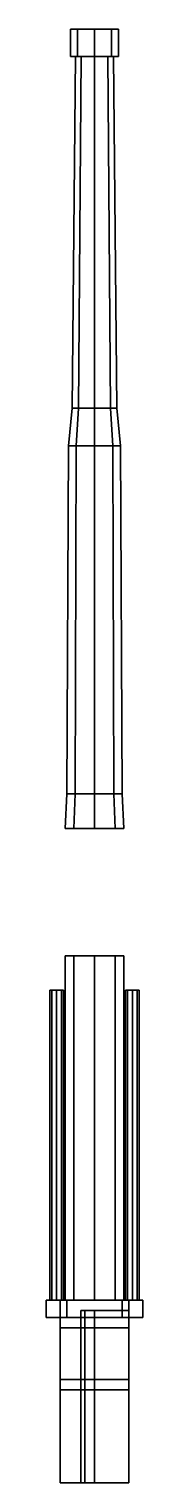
# Model space of a CAD drawing. Extents: x -0.14 to 0.14, y -0.89 to 3.33.
import ezdxf

# ---------------------------------------------------------------- set-up
doc = ezdxf.new("R2010")
doc.units = 0
doc.layers.add('GUN', color=1, linetype='CONTINUOUS')

msp = doc.modelspace()

# ---------------------------------------------------------------- linework, layer by layer
at = {"layer": 'GUN'}
for points in [[(-0.0495, 3.33, 0.0495), (-0.07, 3.33), (-0.07, 3.25), (-0.0495, 3.25, 0.0495)], [(-0.07, 3.33), (-0.0495, 3.33, -0.0495), (-0.0495, 3.25, -0.0495), (-0.07, 3.25)], [(0.0495, 3.33, 0.0495), (-0.07, 3.33), (-0.0495, 3.33, 0.0495), (0, 3.33, 0.07)], [(0.07, 3.33), (-0.0495, 3.33, -0.0495), (-0.07, 3.33), (0.0495, 3.33, 0.0495)], [(0, 3.33, 0.07), (-0.0495, 3.33, 0.0495), (-0.0495, 3.25, 0.0495), (0, 3.25, 0.07)], [(-0.0495, 3.33, -0.0495), (0, 3.33, -0.07), (0, 3.25, -0.07), (-0.0495, 3.25, -0.0495)], [(0.0495, 3.33, -0.0495), (0, 3.33, -0.07), (-0.0495, 3.33, -0.0495), (0.07, 3.33)], [(0.0495, 3.33, 0.0495), (0, 3.33, 0.07), (0, 3.25, 0.07), (0.0495, 3.25, 0.0495)], [(0, 3.33, -0.07), (0.0495, 3.33, -0.0495), (0.0495, 3.25, -0.0495), (0, 3.25, -0.07)], [(0.07, 3.33), (0.0495, 3.33, 0.0495), (0.0495, 3.25, 0.0495), (0.07, 3.25)], [(0.0495, 3.33, -0.0495), (0.07, 3.33), (0.07, 3.25), (0.0495, 3.25, -0.0495)], [(-0.0495, 3.25, 0.0495), (-0.07, 3.25), (-0.055, 3.25), (-0.0389, 3.25, 0.0389)], [(-0.07, 3.25), (-0.0495, 3.25, -0.0495), (-0.0389, 3.25, -0.0389), (-0.055, 3.25)], [(-0.0389, 3.25, 0.0389), (-0.055, 3.25), (-0.065, 2.23), (-0.046, 2.23, 0.046)], [(-0.055, 3.25), (-0.0389, 3.25, -0.0389), (-0.046, 2.23, -0.046), (-0.065, 2.23)], [(0, 3.25, 0.07), (-0.0495, 3.25, 0.0495), (-0.0389, 3.25, 0.0389), (0, 3.25, 0.055)], [(-0.0495, 3.25, -0.0495), (0, 3.25, -0.07), (0, 3.25, -0.055), (-0.0389, 3.25, -0.0389)], [(0, 3.25, 0.055), (-0.0389, 3.25, 0.0389), (-0.046, 2.23, 0.046), (0, 2.23, 0.065)], [(-0.0389, 3.25, -0.0389), (0, 3.25, -0.055), (0, 2.23, -0.065), (-0.046, 2.23, -0.046)], [(0.0389, 3.25, 0.0389), (0, 3.25, 0.055), (0, 2.23, 0.065), (0.046, 2.23, 0.046)], [(0, 3.25, -0.055), (0.0389, 3.25, -0.0389), (0.046, 2.23, -0.046), (0, 2.23, -0.065)], [(0, 3.25, -0.07), (0.0495, 3.25, -0.0495), (0.0389, 3.25, -0.0389), (0, 3.25, -0.055)], [(0.0495, 3.25, 0.0495), (0, 3.25, 0.07), (0, 3.25, 0.055), (0.0389, 3.25, 0.0389)], [(0.055, 3.25), (0.0389, 3.25, 0.0389), (0.046, 2.23, 0.046), (0.065, 2.23)], [(0.0389, 3.25, -0.0389), (0.055, 3.25), (0.065, 2.23), (0.046, 2.23, -0.046)], [(0.0495, 3.25, -0.0495), (0.07, 3.25), (0.055, 3.25), (0.0389, 3.25, -0.0389)], [(0.07, 3.25), (0.0495, 3.25, 0.0495), (0.0389, 3.25, 0.0389), (0.055, 3.25)], [(-0.046, 2.23, 0.046), (-0.065, 2.23), (-0.075, 2.12), (-0.053, 2.12, 0.053)], [(-0.065, 2.23), (-0.046, 2.23, -0.046), (-0.053, 2.12, -0.053), (-0.075, 2.12)], [(0, 2.23, 0.065), (-0.046, 2.23, 0.046), (-0.053, 2.12, 0.053), (0, 2.12, 0.075)], [(-0.046, 2.23, -0.046), (0, 2.23, -0.065), (0, 2.12, -0.075), (-0.053, 2.12, -0.053)], [(0.046, 2.23, 0.046), (0, 2.23, 0.065), (0, 2.12, 0.075), (0.053, 2.12, 0.053)], [(0, 2.23, -0.065), (0.046, 2.23, -0.046), (0.053, 2.12, -0.053), (0, 2.12, -0.075)], [(0.065, 2.23), (0.046, 2.23, 0.046), (0.053, 2.12, 0.053), (0.075, 2.12)], [(0.046, 2.23, -0.046), (0.065, 2.23), (0.075, 2.12), (0.053, 2.12, -0.053)], [(-0.053, 2.12, 0.053), (-0.075, 2.12), (-0.08, 1.11), (-0.0566, 1.11, 0.0566)], [(-0.075, 2.12), (-0.053, 2.12, -0.053), (-0.0566, 1.11, -0.0566), (-0.08, 1.11)], [(0, 2.12, 0.075), (-0.053, 2.12, 0.053), (-0.0566, 1.11, 0.0566), (0, 1.11, 0.08)], [(-0.053, 2.12, -0.053), (0, 2.12, -0.075), (0, 1.11, -0.08), (-0.0566, 1.11, -0.0566)], [(0.053, 2.12, 0.053), (0, 2.12, 0.075), (0, 1.11, 0.08), (0.0566, 1.11, 0.0566)], [(0, 2.12, -0.075), (0.053, 2.12, -0.053), (0.0566, 1.11, -0.0566), (0, 1.11, -0.08)], [(0.075, 2.12), (0.053, 2.12, 0.053), (0.0566, 1.11, 0.0566), (0.08, 1.11)], [(0.053, 2.12, -0.053), (0.075, 2.12), (0.08, 1.11), (0.0566, 1.11, -0.0566)], [(-0.0566, 1.11, 0.0566), (-0.08, 1.11), (-0.085, 1.01), (-0.0601, 1.01, 0.0601)], [(-0.08, 1.11), (-0.0566, 1.11, -0.0566), (-0.0601, 1.01, -0.0601), (-0.085, 1.01)], [(0, 1.11, 0.08), (-0.0566, 1.11, 0.0566), (-0.0601, 1.01, 0.0601), (0, 1.01, 0.085)], [(-0.0566, 1.11, -0.0566), (0, 1.11, -0.08), (0, 1.01, -0.085), (-0.0601, 1.01, -0.0601)], [(0.0566, 1.11, 0.0566), (0, 1.11, 0.08), (0, 1.01, 0.085), (0.0601, 1.01, 0.0601)], [(0, 1.11, -0.08), (0.0566, 1.11, -0.0566), (0.0601, 1.01, -0.0601), (0, 1.01, -0.085)], [(0.08, 1.11), (0.0566, 1.11, 0.0566), (0.0601, 1.01, 0.0601), (0.085, 1.01)], [(0.0566, 1.11, -0.0566), (0.08, 1.11), (0.085, 1.01), (0.0601, 1.01, -0.0601)], [(-0.0601, 0.64, 0.0601), (-0.085, 0.64), (-0.085, -0.36), (-0.0601, -0.36, 0.0601)], [(-0.085, 0.64), (-0.0601, 0.64, -0.0601), (-0.0601, -0.36, -0.0601), (-0.085, -0.36)], [(0, 0.64, 0.085), (-0.0601, 0.64, 0.0601), (-0.0601, -0.36, 0.0601), (0, -0.36, 0.085)], [(-0.0601, 0.64, -0.0601), (0, 0.64, -0.085), (0, -0.36, -0.085), (-0.0601, -0.36, -0.0601)], [(0.0601, 0.64, 0.0601), (0, 0.64, 0.085), (0, -0.36, 0.085), (0.0601, -0.36, 0.0601)], [(0, 0.64, -0.085), (0.0601, 0.64, -0.0601), (0.0601, -0.36, -0.0601), (0, -0.36, -0.085)], [(0.085, 0.64), (0.0601, 0.64, 0.0601), (0.0601, -0.36, 0.0601), (0.085, -0.36)], [(0.0601, 0.64, -0.0601), (0.085, 0.64), (0.085, -0.36), (0.0601, -0.36, -0.0601)], [(-0.1241, 0.54, 0.2141), (-0.13, 0.54, 0.2), (-0.13, -0.36, 0.2), (-0.1241, -0.36, 0.2141)], [(-0.13, 0.54, 0.2), (-0.1241, 0.54, 0.1859), (-0.1241, -0.36, 0.1859), (-0.13, -0.36, 0.2)], [(-0.11, 0.54, 0.22), (-0.1241, 0.54, 0.2141), (-0.1241, -0.36, 0.2141), (-0.11, -0.36, 0.22)], [(-0.1241, 0.54, 0.1859), (-0.11, 0.54, 0.18), (-0.11, -0.36, 0.18), (-0.1241, -0.36, 0.1859)], [(-0.0959, 0.54, 0.2141), (-0.11, 0.54, 0.22), (-0.11, -0.36, 0.22), (-0.0959, -0.36, 0.2141)], [(-0.11, 0.54, 0.18), (-0.0959, 0.54, 0.1859), (-0.0959, -0.36, 0.1859), (-0.11, -0.36, 0.18)], [(-0.09, 0.54, 0.2), (-0.0959, 0.54, 0.2141), (-0.0959, -0.36, 0.2141), (-0.09, -0.36, 0.2)], [(-0.0959, 0.54, 0.1859), (-0.09, 0.54, 0.2), (-0.09, -0.36, 0.2), (-0.0959, -0.36, 0.1859)], [(0.0959, 0.54, 0.2141), (0.09, 0.54, 0.2), (0.09, -0.36, 0.2), (0.0959, -0.36, 0.2141)], [(0.09, 0.54, 0.2), (0.0959, 0.54, 0.1859), (0.0959, -0.36, 0.1859), (0.09, -0.36, 0.2)], [(0.11, 0.54, 0.22), (0.0959, 0.54, 0.2141), (0.0959, -0.36, 0.2141), (0.11, -0.36, 0.22)], [(0.0959, 0.54, 0.1859), (0.11, 0.54, 0.18), (0.11, -0.36, 0.18), (0.0959, -0.36, 0.1859)], [(0.1241, 0.54, 0.2141), (0.11, 0.54, 0.22), (0.11, -0.36, 0.22), (0.1241, -0.36, 0.2141)], [(0.11, 0.54, 0.18), (0.1241, 0.54, 0.1859), (0.1241, -0.36, 0.1859), (0.11, -0.36, 0.18)], [(0.13, 0.54, 0.2), (0.1241, 0.54, 0.2141), (0.1241, -0.36, 0.2141), (0.13, -0.36, 0.2)], [(0.1241, 0.54, 0.1859), (0.13, 0.54, 0.2), (0.13, -0.36, 0.2), (0.1241, -0.36, 0.1859)], [(-0.14, -0.41, 0.13), (-0.14, -0.36, 0.13), (-0.1, -0.36, 0.13), (-0.1, -0.41, 0.13)], [(-0.14, -0.41, 0.24), (-0.14, -0.36, 0.24), (-0.14, -0.36, 0.13), (-0.14, -0.41, 0.13)], [(-0.08, -0.41, 0.24), (-0.08, -0.36, 0.24), (-0.14, -0.36, 0.24), (-0.14, -0.41, 0.24)], [(-0.08, -0.36, 0.24), (-0.08, -0.36, 0.13), (-0.14, -0.36, 0.13), (-0.14, -0.36, 0.24)], [(0.1, -0.36, -0.16), (-0.1, -0.36, -0.16), (-0.1, -0.36, 0.13), (0.1, -0.36, 0.13)], [(0.1, -0.89, -0.16), (-0.1, -0.89, -0.16), (-0.1, -0.36, -0.16), (0.1, -0.36, -0.16)], [(-0.1, -0.59, 0.25), (-0.1, -0.44, 0.25), (-0.1, -0.36, 0.13), (-0.1, -0.59, 0.15)], [(-0.1, -0.59, 0.15), (-0.1, -0.36, 0.13), (-0.1, -0.36, -0.16), (-0.1, -0.89, -0.16)], [(0.08, -0.36, 0.13), (-0.1, -0.36, 0.13), (-0.1, -0.41, 0.205), (0.08, -0.41, 0.205)], [(-0.08, -0.41, 0.205), (-0.08, -0.36, 0.13), (-0.08, -0.36, 0.24), (-0.08, -0.41, 0.24)], [(0.14, -0.41, 0.24), (0.14, -0.36, 0.24), (0.08, -0.36, 0.24), (0.08, -0.41, 0.24)], [(0.08, -0.41, 0.24), (0.08, -0.36, 0.24), (0.08, -0.36, 0.13), (0.08, -0.41, 0.205)], [(0.14, -0.36, 0.13), (0.08, -0.36, 0.13), (0.08, -0.36, 0.24), (0.14, -0.36, 0.24)], [(0.1, -0.44, 0.25), (0.1, -0.59, 0.25), (0.1, -0.59, 0.15), (0.1, -0.36, 0.13)], [(0.1, -0.89, -0.04), (0.1, -0.89, -0.16), (0.1, -0.36, -0.16), (0.1, -0.39, -0.04)], [(0.1, -0.36, 0.13), (0.1, -0.59, 0.15), (0.1, -0.39, 0.04)], [(0.1, -0.39, -0.04), (0.1, -0.36, -0.16), (0.1, -0.36, 0.13), (0.1, -0.39, 0.04)], [(0.1, -0.41, 0.13), (0.1, -0.36, 0.13), (0.14, -0.36, 0.13), (0.14, -0.41, 0.13)], [(0.14, -0.41, 0.13), (0.14, -0.36, 0.13), (0.14, -0.36, 0.24), (0.14, -0.41, 0.24)], [(-0.08, -0.41, 0.205), (-0.08, -0.41, 0.24), (-0.14, -0.41, 0.24), (-0.1, -0.41, 0.205)], [(-0.1, -0.41, 0.205), (-0.14, -0.41, 0.24), (-0.14, -0.41, 0.13), (-0.1, -0.41, 0.13)], [(0.1, -0.41, 0.205), (-0.1, -0.41, 0.205), (-0.1, -0.44, 0.25), (0.1, -0.44, 0.25)], [(-0.04, -0.39), (-0.0283, -0.39, 0.0283), (-0.0283, -0.89, 0.0283), (-0.04, -0.89)], [(-0.0283, -0.39, -0.0283), (-0.04, -0.39), (-0.04, -0.89), (-0.0283, -0.89, -0.0283)], [(-0.04, -0.39), (-0.0283, -0.39, -0.0283), (-0.0283, -0.39, 0.0283), (-0.04, -0.39)], [(-0.0283, -0.39, 0.0283), (0, -0.39, 0.04), (0, -0.89, 0.04), (-0.0283, -0.89, 0.0283)], [(0, -0.39, -0.04), (-0.0283, -0.39, -0.0283), (-0.0283, -0.89, -0.0283), (0, -0.89, -0.04)], [(-0.0283, -0.39, -0.0283), (0, -0.39, -0.04), (0, -0.39, 0.04), (-0.0283, -0.39, 0.0283)], [(0, -0.39, 0.04), (0.1, -0.39, 0.04), (0.1, -0.89, 0.04), (0, -0.89, 0.04)], [(0.1, -0.39, -0.04), (0, -0.39, -0.04), (0, -0.89, -0.04), (0.1, -0.89, -0.04)], [(0, -0.39, -0.04), (0.1, -0.39, -0.04), (0.1, -0.39, 0.04), (0, -0.39, 0.04)], [(0.1, -0.41, 0.205), (0.14, -0.41, 0.24), (0.08, -0.41, 0.24), (0.08, -0.41, 0.205)], [(0.1, -0.39, 0.04), (0.1, -0.59, 0.15), (0.1, -0.62, 0.15), (0.1, -0.89, 0.04)], [(0.14, -0.41, 0.13), (0.14, -0.41, 0.24), (0.1, -0.41, 0.205), (0.1, -0.41, 0.13)], [(0.1, -0.44, 0.25), (-0.1, -0.44, 0.25), (-0.1, -0.59, 0.25), (0.1, -0.59, 0.25)], [(0.1, -0.59, 0.25), (-0.1, -0.59, 0.25), (-0.1, -0.59, 0.15), (0.1, -0.59, 0.15)], [(0.1, -0.59, 0.15), (-0.1, -0.59, 0.15), (-0.1, -0.62, 0.15), (0.1, -0.62, 0.15)], [(-0.1, -0.62, 0.15), (-0.1, -0.59, 0.15), (-0.1, -0.89, -0.16)], [(0.1, -0.62, 0.15), (-0.1, -0.62, 0.15), (-0.1, -0.62, 0.19), (0.1, -0.62, 0.19)], [(0.1, -0.62, 0.19), (-0.1, -0.62, 0.19), (-0.1, -0.89, 0.19), (0.1, -0.89, 0.19)], [(-0.1, -0.89, 0.19), (-0.1, -0.62, 0.19), (-0.1, -0.62, 0.15), (-0.1, -0.89, -0.16)], [(0.1, -0.62, 0.15), (0.1, -0.62, 0.19), (0.1, -0.89, 0.19), (0.1, -0.89, 0.04)], [(0.1, -0.89, 0.19), (-0.1, -0.89, 0.19), (0, -0.89, 0.04), (0.1, -0.89, 0.04)], [(-0.1, -0.89, 0.19), (-0.1, -0.89, 0.19), (-0.0283, -0.89, 0.0283), (0, -0.89, 0.04)], [(-0.1, -0.89, 0.19), (-0.1, -0.89, 0.19), (-0.04, -0.89), (-0.0283, -0.89, 0.0283)], [(-0.1, -0.89, 0.19), (-0.1, -0.89, 0.19), (-0.1, -0.89, -0.16), (-0.04, -0.89)], [(-0.04, -0.89), (-0.04, -0.89), (-0.1, -0.89, -0.16), (-0.0283, -0.89, -0.0283)], [(-0.0283, -0.89, -0.0283), (-0.0283, -0.89, -0.0283), (-0.1, -0.89, -0.16), (0, -0.89, -0.04)], [(0.1, -0.89, -0.04), (0, -0.89, -0.04), (-0.1, -0.89, -0.16), (0.1, -0.89, -0.16)]]:
    msp.add_3dface(points, dxfattribs=at)

doc.saveas('drawing.dxf')
